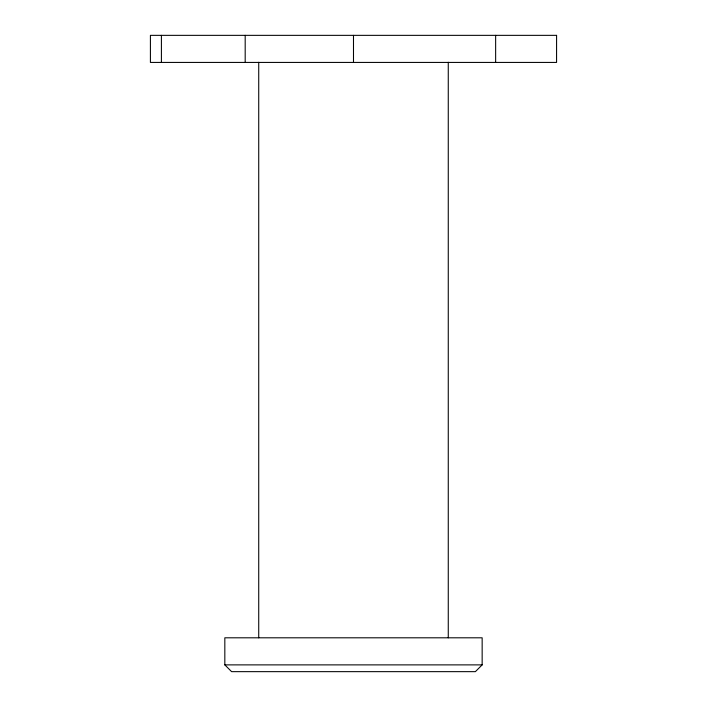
<?xml version="1.0" encoding="UTF-8"?>
<svg xmlns="http://www.w3.org/2000/svg" width="707" height="707" viewBox="0 0 707 707"><rect width="100%" height="100%" fill="white"/><g stroke="black" fill="none" stroke-linecap="round" stroke-linejoin="round"><path stroke-width="1.06" d="M482.156 664.88L475.378 671.65L231.604 671.65L224.826 664.88L224.826 637.802L482.156 637.802L482.156 664.88L224.826 664.88M495.642 35.35L495.642 62.428M448.265 62.287L448.265 637.802M353.491 35.35L353.491 62.428M258.727 62.287L258.727 637.802M245.188 35.35L245.188 62.428M161.408 35.35L161.408 62.428M556.586 35.35L150.414 35.35L150.414 62.428L556.568 62.428L556.586 35.35"/></g></svg>
